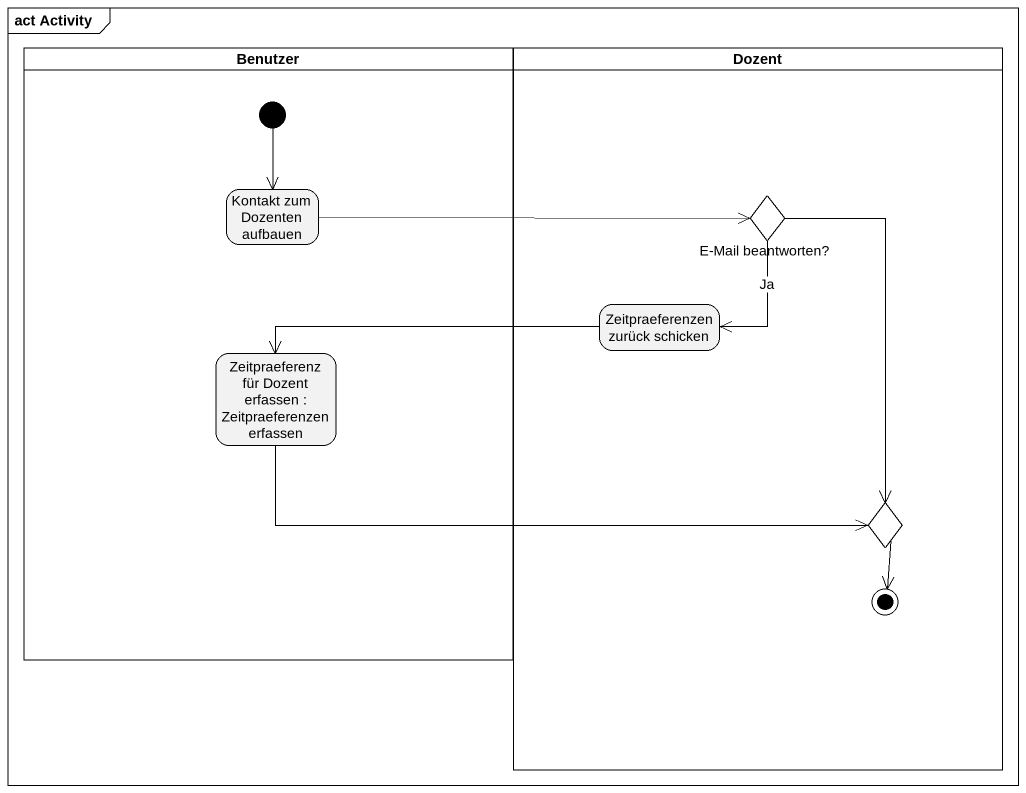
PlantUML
@startuml
mainframe act Activity
hide empty description
state Benutzer <<partition>> {
  state "Kontakt zum Dozenten aufbauen" as Kontakt_zum_Dozenten
  state "Zeitpraeferenz für Dozent erfassen : Zeitpraeferenzen erfassen" as Zeitpraeferenz_für_Dozent
  [*] --> Kontakt_zum_Dozenten
}
state Dozent <<partition>> {
  state "E-Mail beantworten?" as E_Mail_beantworten <<choice>>
  state "Zeitpraeferenzen zurück schicken" as Zeitpraeferenzen_zurück
  state choice1 <<choice>>
  choice1 --> [*]
}
Kontakt_zum_Dozenten -right-> E_Mail_beantworten
E_Mail_beantworten --> Zeitpraeferenzen_zurück : Ja
E_Mail_beantworten --> choice1
Zeitpraeferenzen_zurück -left-> Zeitpraeferenz_für_Dozent
Zeitpraeferenz_für_Dozent -right-> choice1
@enduml
